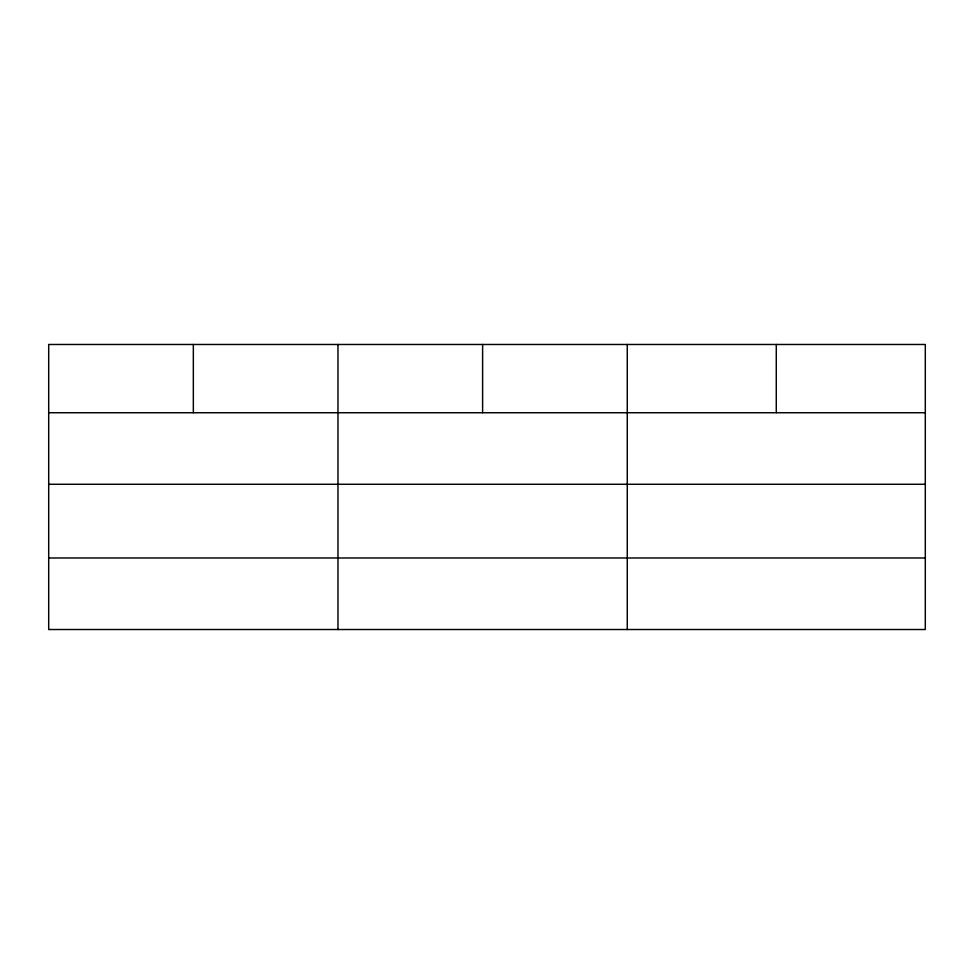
<?xml version="1.0" encoding="UTF-8"?>
<svg xmlns="http://www.w3.org/2000/svg" width="974" height="974" viewBox="0 0 974 974"><rect width="100%" height="100%" fill="white"/><g stroke="black" fill="none" stroke-linecap="round" stroke-linejoin="round"><path stroke-width="1.46" d="M925.3 484.273L925.3 344.479L48.7 344.479L48.7 629.521L925.3 629.521L925.3 484.273L48.7 484.273M48.7 412.733L925.3 412.733M48.7 557.98L925.3 557.98M776.278 344.479L776.278 412.733M627.256 344.479L627.256 629.521M482.617 344.479L482.617 412.733M337.978 344.479L337.978 629.521M193.339 344.479L193.339 412.733"/></g></svg>
